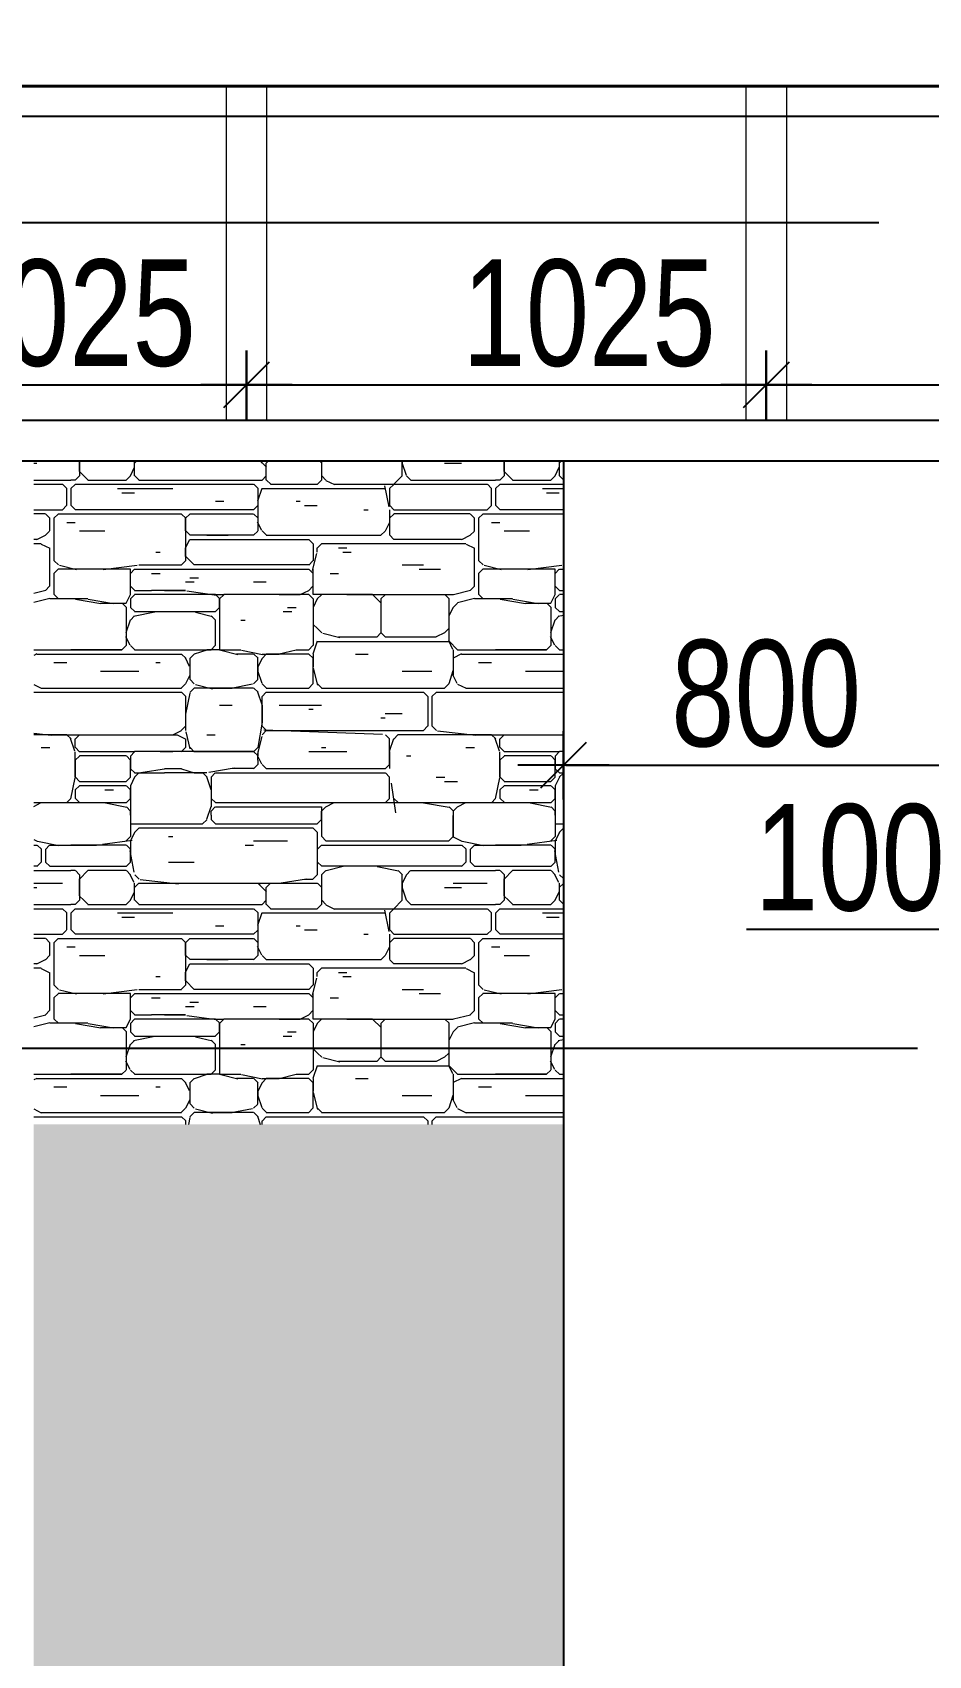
# Model space of a CAD drawing. Extents: x -12289450 to -10763036, y -7834513 to -6150123.
# Drawn here: x -11163120 to -11161352, y -7704819 to -7701615 of the extents above; entities that cross this region are included whole.
import ezdxf

# ---------------------------------------------------------------- set-up
doc = ezdxf.new("R2010")
doc.units = 0
doc.header["$LTSCALE"] = 25
doc.header["$PDMODE"] = 35
doc.layers.get('DefPoints').update_dxf_attribs({"color": 10, "lineweight": 30})
for name, color, linetype in [('005-РАЗМЕРЫ', 252, 'Continuous'), ('Крыши', 7, 'Continuous'), ('Примечания', 7, 'Continuous')]:
    doc.layers.add(name, color=color, linetype=linetype)
doc.layers.add('RAZMER', color=7, linetype='Continuous', lineweight=9)
doc.styles.add('TXT0', font='txt', dxfattribs={"width": 0.8})
doc.dimstyles.new('Копия(5) РАЗМЕРЫ', dxfattribs={"dimscale": 30, "dimtxt": 7, "dimasz": 0.15, "dimexe": 0, "dimexo": 0, "dimgap": 1.2, "dimtad": 1, "dimdec": 0, "dimzin": 0, "dimdsep": 46, "dimtxsty": 'TXT0', "dimblk1": 'A8MITTA', "dimblk2": 'A8MITTA', "dimsah": 1, "dimcen": 2, "dimse1": 1, "dimse2": 1, "dimadec": 0, "dimazin": 0, "dimtp": 6, "dimtm": 6, "dimtfac": 1, "dimtdec": 0, "dimtofl": 0, "dimtmove": 0, "dimatfit": 3, "dimldrblk": 'A8MITTA', "dimfxl": 0, "dimtolj": 1, "dimtzin": 0, "dimarcsym": 0})
pattern_1 = [(180, (457782.4, -638667), (-1e-13, -837.9), [184.338, -653.562]), (0, (456969.6, -638700.5), (0, 837.9), [108.927, -728.973]), (0, (457078.6, -638742.4), (0, 837.9), [58.653, -779.247]), (315, (457070.2, -638734.06), (837.899983, -2e-13), [11.8497, -1173.11985]), (270, (457070.2, -638725.7), (837.9, -2e-13), [8.379, -829.521]), (270, (457070.2, -638708.9), (837.9, -2e-13), [16.758, -821.142]), (225, (457078.56, -638700.54), (-1e-13, -837.899983), [11.8497, -1173.11985]), (180, (457313.2, -638700.5), (-1e-13, -837.9), [234.612, -603.288]), (135, (457321.56, -638708.9), (-837.899983, 7e-14), [11.8497, -1173.11985]), (90, (457321.56, -638717.3), (-837.9, 5e-14), [8.379, -829.521]), (180, (457313.2, -638222.9), (-1e-13, -837.9), [351.918, -485.982]), (180, (457237.8, -638390.5), (-1e-13, -837.9), [159.201, -678.699]), (180, (457430.5, -638013.5), (-1e-13, -837.9), [343.539, -494.361]), (225, (457564.55, -638465.9), (-1e-13, -837.899983), [11.8497, -1173.11985]), (315, (457564.55, -638465.9), (837.899983, -2e-13), [11.8497, -1173.11985]), (45, (457329.93, -638164.3), (7e-14, 837.899983), [11.8497, -1173.11985]), (0, (457086.94, -638164.3), (0, 837.9), [242.991, -594.909]), (135, (457589.7, -638281.6), (-837.899983, 7e-14), [11.8497, -1173.11985]), (180, (457723.75, -638281.6), (-1e-13, -837.9), [134.064, -703.836]), (225, (457447.24, -638289.97), (-1e-13, -837.899983), [11.8497, -1173.11985]), (180, (457732.1, -638290), (-1e-13, -837.9), [284.886, -553.014]), (0, (457019.9, -638775.95), (0, 837.9), [16.758, -821.142]), (0, (457120.5, -638306.7), (0, 837.9), [8.379, -829.521]), (0, (456969.6, -638264.8), (0, 837.9), [50.274, -787.626]), (0, (456944.5, -638248.1), (0, 837.9), [16.758, -821.142]), (0, (457690.2, -638130.8), (0, 837.9), [33.516, -804.384]), (0, (457707, -638122.4), (0, 837.9), [67.032, -770.868]), (0, (457120.5, -638524.6), (0, 837.9), [8.379, -829.521]), (0, (457011.5, -638541.3), (0, 837.9), [75.411, -762.489]), (0, (456919.4, -638524.6), (0, 837.9), [25.137, -812.763]), (0, (457673.5, -638750.8), (0, 837.9), [16.758, -821.142]), (0, (457690.2, -638759.2), (0, 837.9), [25.137, -812.763]), (0, (457614.8, -638708.9), (0, 837.9), [8.379, -829.521]), (0, (457732.1, -638692.2), (0, 837.9), [16.758, -821.142]), (0, (457221, -638667), (0, 837.9), [16.758, -821.142]), (0, (457246.14, -638608.4), (0, 837.9), [25.137, -812.763]), (0, (457447.2, -638692.2), (0, 837.9), [8.379, -829.521]), (0, (457422.1, -638700.5), (0, 837.9), [75.411, -762.489]), (0, (457564.55, -638633.5), (0, 837.9), [8.379, -829.521]), (0, (457572.9, -638625.1), (0, 837.9), [33.516, -804.384]), (0, (457422.1, -638616.75), (0, 837.9), [8.379, -829.521]), (0, (457363.45, -638608.4), (0, 837.9), [83.79, -754.11]), (0, (457606.4, -638541.3), (0, 837.9), [58.653, -779.247]), (0, (457514.3, -638507.8), (0, 837.9), [25.137, -812.763]), (0, (457288, -638440.8), (0, 837.9), [8.379, -829.521]), (0, (457371.8, -638424), (0, 837.9), [16.758, -821.142]), (0, (457380.2, -638415.65), (0, 837.9), [16.758, -821.142]), (0, (457145.6, -638030.2), (0, 837.9), [8.379, -829.521]), (0, (457145.6, -638080.5), (0, 837.9), [50.274, -787.626]), (0, (457296.4, -638047), (0, 837.9), [16.758, -821.142]), (0, (457313.2, -638038.6), (0, 837.9), [67.032, -770.868]), (0, (457237.8, -638206.2), (0, 837.9), [16.758, -821.142]), (0, (457053.4, -638189.4), (0, 837.9), [25.137, -812.763]), (0, (457045.05, -638181), (0, 837.9), [108.927, -728.973]), (0, (457531, -638222.9), (0, 837.9), [8.379, -829.521]), (0, (457397, -638206.2), (0, 837.9), [8.379, -829.521]), (0, (457413.7, -638214.56), (0, 837.9), [25.137, -812.763]), (0, (457639.96, -638340.24), (0, 837.9), [41.895, -796.005]), (0, (457606.4, -638331.9), (0, 837.9), [41.895, -796.005]), (0, (457464, -638348.6), (0, 837.9), [16.758, -821.142]), (0, (457489.1, -638306.7), (0, 837.9), [16.758, -821.142]), (0, (457480.76, -638298.35), (0, 837.9), [16.758, -821.142]), (0, (457313.2, -638365.4), (0, 837.9), [25.137, -812.763]), (0, (457187.5, -638357), (0, 837.9), [16.758, -821.142]), (0, (457179.1, -638365.4), (0, 837.9), [16.758, -821.142]), (0, (457112.1, -638348.6), (0, 837.9), [16.758, -821.142]), (270, (457070.2, -637929.7), (837.9, -2e-13), [75.411, -762.489]), (243.43495, (457078.56, -637912.9), (3.1e-05, -837.899992), [18.736014, -1854.86532]), (251.56505, (457229.39, -637971.57), (-7e-06, -837.899987), [26.49673, -2623.1757]), (270, (457229.4, -637938.05), (837.9, -2e-13), [33.516, -804.384]), (288.43495, (457221, -637912.91), (837.9000444, -1675.799994), [26.49673, -2623.1757]), (333.43495, (456877.47, -638566.48), (837.899992, 3.1e-05), [18.736014, -1854.86532]), (296.56505, (456869.1, -638549.7), (837.900001, -837.900036), [18.736014, -1854.86532]), (270, (456869.1, -638516.2), (837.9, -2e-13), [33.516, -804.384]), (206.56505, (456885.85, -638507.82), (-837.900036, -837.900001), [18.736014, -1854.86532]), (26.565051, (456877.47, -637971.57), (837.900021, 837.900016), [18.736014, -1854.86532]), (348.69007, (456885.85, -638038.6), (837.8999923, 3.91e-05), [42.72469, -4229.7438]), (333.43495, (456869.1, -638030.22), (837.899992, 3.1e-05), [18.736014, -1854.86532]), (270, (456869.1, -637979.95), (837.9, -2e-13), [50.274, -787.626]), (225, (456877.47, -637971.57), (-1e-13, -837.899983), [11.8497, -1173.11985]), (0, (456877.5, -638499.44), (0, 837.9), [175.959, -661.941]), (315, (456860.7, -638482.7), (837.899983, -2e-13), [23.69939, -1161.27015]), (270, (456860.7, -638432.4), (837.9, -2e-13), [50.274, -787.626]), (243.43495, (456869.1, -638415.65), (3.1e-05, -837.899992), [18.736014, -1854.86532]), (225, (456877.47, -638407.3), (-1e-13, -837.899983), [11.8497, -1173.11985]), (194.03624, (456910.98, -638398.9), (-2513.7000764, -837.899857), [34.547505, -3420.2028]), (0, (457237.8, -638390.5), (0, 837.9), [16.758, -821.142]), (0, (457011.5, -638759.2), (0, 837.9), [41.895, -796.005]), (0, (456969.6, -638767.6), (0, 837.9), [92.169, -745.731]), (45, (456969.64, -638114), (7e-14, 837.899983), [23.69939, -1161.27015]), (90, (456969.6, -638147.5), (-837.9, 5e-14), [33.516, -804.384]), (135, (456978, -638155.9), (-837.899983, 7e-14), [11.8497, -1173.11985]), (116.56505, (457078.56, -638122.4), (-837.900001, 837.900036), [18.736014, -1854.86532]), (90, (457078.6, -638139.15), (-837.9, 5e-14), [16.758, -821.142]), (63.434949, (457070.2, -638155.9), (-1.6e-05, 837.899992), [18.736014, -1854.86532]), (288.43495, (457606.44, -638130.77), (837.9000444, -1675.799994), [26.49673, -2623.1757]), (270, (457606.4, -638122.4), (837.9, -2e-13), [8.379, -829.521]), (243.43495, (457614.82, -638105.63), (3.1e-05, -837.899992), [18.736014, -1854.86532]), (251.56505, (457707, -638541.34), (-7e-06, -837.899987), [26.49673, -2623.1757]), (270, (457707, -638499.44), (837.9, -2e-13), [41.895, -796.005]), (296.56505, (457698.6, -638482.7), (837.900001, -837.900036), [18.736014, -1854.86532]), (288.43495, (457321.56, -638541.34), (837.9000444, -1675.799994), [26.49673, -2623.1757]), (270, (457321.56, -638533), (837.9, -2e-13), [8.379, -829.521]), (243.43495, (457329.93, -638516.2), (3.1e-05, -837.899992), [18.736014, -1854.86532]), (243.43495, (457187.5, -638549.7), (3.1e-05, -837.899992), [18.736014, -1854.86532]), (270, (457187.5, -638533), (837.9, -2e-13), [16.758, -821.142]), (296.56505, (457179.1, -638516.2), (837.900001, -837.900036), [18.736014, -1854.86532]), (315, (457321.56, -638122.4), (837.899983, -2e-13), [23.69939, -1161.27015]), (63.434949, (457179.1, -638298.35), (-1.6e-05, 837.899992), [18.736014, -1854.86532]), (90, (457179.1, -638315.1), (-837.9, 5e-14), [16.758, -821.142]), (135, (457195.9, -638331.86), (-837.899983, 7e-14), [23.69939, -1161.27015]), (90, (457748.9, -638373.8), (-837.9, 5e-14), [75.411, -762.489]), (45, (457740.5, -638382.14), (7e-14, 837.899983), [11.8497, -1173.11985]), (270, (457698.6, -638398.9), (837.9, -2e-13), [58.653, -779.247]), (270, (457564.55, -638398.9), (837.9, -2e-13), [67.032, -770.868]), (108.43495, (457799.16, -638700.54), (-837.9000444, 1675.799994), [26.49673, -2623.1757]), (90, (457799.2, -638750.8), (-837.9, 5e-14), [50.274, -787.626]), (78.690068, (457790.78, -638792.71), (-9.9e-06, 837.8999923), [42.72469, -4229.7438]), (278.1301, (457581.3, -638734.06), (837.8997774, -5027.3998965), [59.24848, -5865.5994]), (270, (457581.3, -638700.5), (837.9, -2e-13), [33.516, -804.384]), (251.56505, (457589.68, -638675.4), (-7e-06, -837.899987), [26.49673, -2623.1757]), (333.43495, (457162.35, -638667.02), (837.899992, 3.1e-05), [18.736014, -1854.86532]), (180, (457170.7, -638700.5), (-1e-13, -837.9), [58.653, -779.247]), (0, (457078.6, -638340.24), (0, 837.9), [343.539, -494.361]), (180, (457221, -638742.4), (-1e-13, -837.9), [83.79, -754.11]), (189.46232, (457271.28, -638734.06), (-4189.4998786, -837.8998155), [50.96747, -5045.7792]), (180, (457313.2, -638734.06), (-1e-13, -837.9), [41.895, -796.005]), (0, (457246.14, -638700.5), (0, 837.9), [25.137, -812.763]), (0, (457128.8, -638700.5), (0, 837.9), [25.137, -812.763]), (180, (456986.4, -638398.9), (-1e-13, -837.9), [75.411, -762.489]), (90, (457070.2, -638390.5), (-837.9, 5e-14), [50.274, -787.626]), (63.434949, (457061.8, -638407.27), (-1.6e-05, 837.899992), [18.736014, -1854.86532]), (0, (457036.7, -638407.3), (0, 837.9), [25.137, -812.763]), (350.53768, (456986.4, -638398.9), (837.8999918, 3.62e-05), [50.96747, -5045.7792]), (0, (457011.5, -638407.3), (0, 837.9), [41.895, -796.005]), (350.53768, (456961.26, -638398.9), (837.8999918, 3.62e-05), [50.96747, -5045.7792]), (350.53768, (457648.34, -637963.19), (837.8999918, 3.62e-05), [50.96747, -5045.7792]), (0, (457472.4, -637963.2), (0, 837.9), [175.959, -661.941]), (26.565051, (457455.62, -637971.57), (837.900021, 837.900016), [18.736014, -1854.86532]), (0, (457237.8, -637971.6), (0, 837.9), [209.475, -628.425]), (0, (457195.9, -637904.5), (0, 837.9), [16.758, -821.142]), (341.56505, (457170.73, -637896.16), (837.899987, -7e-06), [26.49673, -2623.1757]), (0, (457137.2, -637896.16), (0, 837.9), [33.516, -804.384]), (9.4623222, (457086.94, -637904.53), (4189.4998465, 837.8999764), [50.96747, -5045.7792]), (348.69007, (457019.91, -637963.19), (837.8999923, 3.91e-05), [42.72469, -4229.7438]), (0, (456894.2, -637963.2), (0, 837.9), [125.685, -712.215]), (8.1301023, (457003.15, -638046.98), (5027.3998629, 837.8999792), [59.24848, -5865.5994]), (0, (456927.74, -638047), (0, 837.9), [75.411, -762.489]), (281.30993, (457070.19, -638063.74), (837.8998758, -3351.6001317), [42.72469, -4229.7438]), (270, (457070.2, -638038.6), (837.9, -2e-13), [25.137, -812.763]), (243.43495, (457078.56, -638021.84), (3.1e-05, -837.899992), [18.736014, -1854.86532]), (0, (457346.7, -638005.1), (0, 837.9), [50.274, -787.626]), (0, (457137.2, -638005.1), (0, 837.9), [41.895, -796.005]), (0, (457413.7, -638114), (0, 837.9), [16.758, -821.142]), (9.4623222, (457363.45, -638122.39), (4189.4998465, 837.8999764), [50.96747, -5045.7792]), (0, (457162.35, -638122.4), (0, 837.9), [201.096, -636.804]), (0, (457162.35, -638122.4), (0, 837.9), [58.653, -779.247]), (353.65981, (457086.94, -638114.01), (837.8999791, 3.02e-05), [75.87507, -7511.6322]), (180, (457723.75, -638088.9), (-1e-13, -837.9), [276.507, -561.393]), (0, (457447.2, -638047), (0, 837.9), [276.507, -561.393]), (0, (457589.7, -638222.9), (0, 837.9), [184.338, -653.562]), (0, (457589.7, -638172.7), (0, 837.9), [184.338, -653.562]), (0, (457472.4, -638172.7), (0, 837.9), [117.306, -720.594]), (333.43495, (457455.62, -638164.3), (837.899992, 3.1e-05), [18.736014, -1854.86532]), (348.69007, (457556.17, -638088.87), (837.8999923, 3.91e-05), [42.72469, -4229.7438]), (14.036243, (457455.62, -638097.25), (2513.7000325, 837.8999888), [34.547505, -3420.2028]), (180, (457179.1, -638382.1), (-1e-13, -837.9), [67.032, -770.868]), (0, (456961.3, -638172.7), (0, 837.9), [351.918, -485.982]), (0, (457221, -638231.3), (0, 837.9), [50.274, -787.626]), (0, (457086.94, -638331.9), (0, 837.9), [83.79, -754.11]), (165.96376, (456961.26, -638340.24), (-837.8999707, -6.1e-05), [34.547505, -3420.2028]), (180, (457019.9, -638340.24), (-1e-13, -837.9), [58.653, -779.247]), (187.12502, (457086.94, -638331.86), (-5865.3000122, -837.9003778), [67.55366, -6687.8121]), (0, (456927.74, -638231.3), (0, 837.9), [242.991, -594.909]), (0, (457237.8, -638801.1), (0, 837.9), [335.16, -502.74]), (0, (457497.5, -638734.06), (0, 837.9), [41.895, -796.005]), (0, (457237.8, -638742.4), (0, 837.9), [335.16, -502.74]), (296.56505, (457321.56, -638708.92), (837.900001, -837.900036), [18.736014, -1854.86532]), (270, (457321.56, -638700.5), (837.9, -2e-13), [8.379, -829.521]), (255.96376, (457329.93, -638667.02), (6.1e-05, -837.8999707), [34.547505, -3420.2028]), (0, (457338.3, -638658.64), (0, 837.9), [310.023, -527.877]), (284.03624, (457430.48, -638532.96), (837.899857, -2513.7000764), [34.547505, -3420.2028]), (270, (457430.5, -638507.8), (837.9, -2e-13), [25.137, -812.763]), (251.56505, (457438.86, -638482.69), (-7e-06, -837.899987), [26.49673, -2623.1757]), (0, (457338.3, -638583.2), (0, 837.9), [310.023, -527.877]), (180, (457673.5, -638474.3), (-1e-13, -837.9), [100.548, -737.352]), (206.56505, (457690.23, -638465.93), (-837.900036, -837.900001), [18.736014, -1854.86532]), (315, (457430.5, -638449.17), (837.899983, -2e-13), [11.8497, -1173.11985]), (270, (457430.5, -638432.4), (837.9, -2e-13), [16.758, -821.142]), (243.43495, (457438.86, -638398.9), (3.1e-05, -837.899992), [18.736014, -1854.86532]), (135, (457564.55, -638407.3), (-837.899983, 7e-14), [23.69939, -1161.27015]), (165.96376, (457480.76, -638474.3), (-837.8999707, -6.1e-05), [34.547505, -3420.2028]), (180, (457556.2, -638474.3), (-1e-13, -837.9), [75.411, -762.489]), (0, (457438.9, -638482.7), (0, 837.9), [259.749, -578.151]), (26.565051, (457153.98, -638667.02), (837.900021, 837.900016), [18.736014, -1854.86532]), (0, (457120.5, -638667), (0, 837.9), [33.516, -804.384]), (0, (456911, -638667), (0, 837.9), [83.79, -754.11]), (353.65981, (456835.57, -638658.645), (837.8999791, 3.02e-05), [75.87507, -7511.6322]), (0, (456835.6, -638583.2), (0, 837.9), [335.16, -502.74]), (0, (456894.2, -638574.85), (0, 837.9), [276.507, -561.393]), (0, (456885.85, -638507.8), (0, 837.9), [284.886, -553.014]), (260.53768, (457329.93, -638641.89), (3.62e-05, -837.8999918), [50.96747, -5045.7792]), (270, (457329.9, -638608.4), (837.9, -2e-13), [33.516, -804.384]), (288.43495, (457321.56, -638583.23), (837.9000444, -1675.799994), [26.49673, -2623.1757]), (284.03624, (457179.11, -638658.64), (837.899857, -2513.7000764), [34.547505, -3420.2028]), (270, (457179.1, -638625.1), (837.9, -2e-13), [33.516, -804.384]), (258.69007, (457187.49, -638583.23), (3.91e-05, -837.8999923), [42.72469, -4229.7438]), (45, (457313.2, -638566.5), (7e-14, 837.899983), [11.8497, -1173.11985]), (11.309932, (457271.28, -638574.85), (3351.6001025, 837.8999928), [42.72469, -4229.7438]), (0, (457229.4, -638574.85), (0, 837.9), [41.895, -796.005]), (345.96376, (457195.87, -638566.48), (837.8999707, 6.1e-05), [34.547505, -3420.2028]), (198.43495, (457221, -638499.44), (-1675.799994, -837.9000444), [26.49673, -2623.1757]), (180, (457246.14, -638499.44), (-1e-13, -837.9), [25.137, -812.763]), (165.96376, (457279.66, -638507.82), (-837.8999707, -6.1e-05), [34.547505, -3420.2028]), (180, (457313.2, -638507.8), (-1e-13, -837.9), [33.516, -804.384]), (0, (457221, -638499.44), (0, 837.9), [8.379, -829.521]), (0, (457078.6, -638499.44), (0, 837.9), [150.822, -687.078]), (345.96376, (457195.87, -638424.03), (837.8999707, 6.1e-05), [34.547505, -3420.2028]), (0, (457120.5, -638424), (0, 837.9), [75.411, -762.489]), (11.309932, (457078.56, -638432.41), (3351.6001025, 837.8999928), [42.72469, -4229.7438]), (296.56505, (457061.8, -638474.3), (837.900001, -837.900036), [18.736014, -1854.86532]), (270, (457061.8, -638465.9), (837.9, -2e-13), [8.379, -829.521]), (251.56505, (457070.19, -638440.8), (-7e-06, -837.899987), [26.49673, -2623.1757]), (270, (457246.14, -638398.9), (837.9, -2e-13), [100.548, -737.352]), (351.8699, (457179.11, -638382.14), (837.8999899, 3.95e-05), [59.24848, -5865.5994]), (0, (457137.2, -638382.1), (0, 837.9), [41.895, -796.005]), (0, (457397, -638499.44), (0, 837.9), [25.137, -812.763]), (14.036243, (457363.45, -638507.82), (2513.7000325, 837.8999888), [34.547505, -3420.2028]), (0, (457329.9, -638507.8), (0, 837.9), [33.516, -804.384]), (348.69007, (457288.04, -638499.44), (837.8999923, 3.91e-05), [42.72469, -4229.7438]), (0, (457246.14, -638499.44), (0, 837.9), [41.895, -796.005]), (180, (457422.1, -638390.5), (-1e-13, -837.9), [167.58, -670.32]), (14.036243, (457706.99, -638390.52), (2513.7000325, 837.8999888), [34.547505, -3420.2028]), (0, (457497.5, -638390.5), (0, 837.9), [209.475, -628.425]), (243.43495, (457581.3, -638248.07), (3.1e-05, -837.899992), [18.736014, -1854.86532]), (270, (457581.3, -638222.9), (837.9, -2e-13), [25.137, -812.763]), (281.30993, (457572.93, -638181.04), (837.8998758, -3351.6001317), [42.72469, -4229.7438]), (296.56505, (457321.56, -638248.07), (837.900001, -837.900036), [18.736014, -1854.86532]), (270, (457321.56, -638206.2), (837.9, -2e-13), [41.895, -796.005]), (251.56505, (457329.93, -638181.04), (-7e-06, -837.899987), [26.49673, -2623.1757]), (0, (457329.9, -638181), (0, 837.9), [242.991, -594.909]), (0, (457338.3, -638273.2), (0, 837.9), [226.233, -611.667]), (26.565051, (457723.75, -638281.6), (837.900021, 837.900016), [18.736014, -1854.86532]), (333.43495, (457732.13, -638289.97), (837.899992, 3.1e-05), [18.736014, -1854.86532]), (90, (457438.9, -638306.7), (-837.9, 5e-14), [8.379, -829.521]), (75.963757, (457430.48, -638340.24), (-1.7e-05, 837.8999707), [34.547505, -3420.2028]), (90, (457430.5, -638390.5), (-837.9, 5e-14), [50.274, -787.626]), (0, (457187.5, -638281.6), (0, 837.9), [234.612, -603.288]), (0, (457221, -638273.2), (0, 837.9), [41.895, -796.005]), (180, (457313.2, -638273.2), (-1e-13, -837.9), [125.685, -712.215]), (225, (457321.56, -638264.83), (-1e-13, -837.899983), [11.8497, -1173.11985]), (270, (457321.56, -638239.7), (837.9, -2e-13), [25.137, -812.763]), (315, (457313.2, -638231.3), (837.899983, -2e-13), [11.8497, -1173.11985]), (0, (457187.5, -638231.3), (0, 837.9), [125.685, -712.215]), (45, (457179.1, -638239.7), (7e-14, 837.899983), [11.8497, -1173.11985]), (90, (457179.1, -638264.8), (-837.9, 5e-14), [25.137, -812.763]), (135, (457187.5, -638273.2), (-837.899983, 7e-14), [11.8497, -1173.11985]), (26.565051, (457405.35, -638390.5), (837.900021, 837.900016), [18.736014, -1854.86532]), (0, (457363.45, -638390.5), (0, 837.9), [41.895, -796.005]), (0, (457078.6, -638382.1), (0, 837.9), [33.516, -804.384]), (180, (457422.1, -638331.9), (-1e-13, -837.9), [226.233, -611.667]), (180, (457740.5, -638231.3), (-1e-13, -837.9), [150.822, -687.078]), (225, (457321.56, -638725.7), (-1e-13, -837.899983), [11.8497, -1173.11985]), (45, (457061.8, -638759.2), (7e-14, 837.899983), [11.8497, -1173.11985]), (315, (457061.8, -638708.9), (837.899983, -2e-13), [11.8497, -1173.11985]), (45, (456961.26, -638717.3), (7e-14, 837.899983), [11.8497, -1173.11985]), (315, (456961.26, -638750.8), (837.899983, -2e-13), [11.8497, -1173.11985]), (45, (456961.26, -638775.95), (7e-14, 837.899983), [11.8497, -1173.11985]), (315, (456961.26, -638792.7), (837.899983, -2e-13), [11.8497, -1173.11985]), (225, (457070.2, -638792.7), (-1e-13, -837.899983), [11.8497, -1173.11985]), (315, (457061.8, -638767.6), (837.899983, -2e-13), [11.8497, -1173.11985]), (315, (457229.4, -638792.7), (837.899983, -2e-13), [11.8497, -1173.11985]), (45, (457229.4, -638750.8), (7e-14, 837.899983), [11.8497, -1173.11985]), (225, (457790.8, -638792.7), (-1e-13, -837.899983), [11.8497, -1173.11985]), (315, (457782.4, -638667), (837.899983, -2e-13), [11.8497, -1173.11985]), (45, (457589.7, -638675.4), (7e-14, 837.899983), [11.8497, -1173.11985]), (315, (457589.7, -638792.7), (837.899983, -2e-13), [11.8497, -1173.11985]), (225, (457581.3, -638792.7), (-1e-13, -837.899983), [11.8497, -1173.11985]), (315, (457572.9, -638742.43), (837.899983, -2e-13), [11.8497, -1173.11985]), (225, (457581.3, -638725.7), (-1e-13, -837.899983), [11.8497, -1173.11985]), (315, (457572.9, -638667), (837.899983, -2e-13), [11.8497, -1173.11985]), (315, (457329.93, -638725.7), (837.899983, -2e-13), [11.8497, -1173.11985]), (45, (457329.93, -638667), (7e-14, 837.899983), [11.8497, -1173.11985]), (45, (457313.2, -638700.54), (7e-14, 837.899983), [11.8497, -1173.11985]), (315, (457187.5, -638692.16), (837.899983, -2e-13), [11.8497, -1173.11985]), (225, (457179.1, -638692.16), (-1e-13, -837.899983), [11.8497, -1173.11985]), (315, (456961.26, -638692.16), (837.899983, -2e-13), [11.8497, -1173.11985]), (45, (456961.26, -638675.4), (7e-14, 837.899983), [11.8497, -1173.11985]), (135, (457338.3, -638658.64), (-837.899983, 7e-14), [11.8497, -1173.11985]), (225, (457656.7, -638650.27), (-1e-13, -837.899983), [11.8497, -1173.11985]), (315, (457648.34, -638583.23), (837.899983, -2e-13), [11.8497, -1173.11985]), (45, (457329.93, -638591.6), (7e-14, 837.899983), [11.8497, -1173.11985]), (315, (457313.2, -638574.85), (837.899983, -2e-13), [11.8497, -1173.11985]), (315, (457313.2, -638507.8), (837.899983, -2e-13), [11.8497, -1173.11985]), (45, (457187.5, -638516.2), (7e-14, 837.899983), [11.8497, -1173.11985]), (315, (457187.5, -638558.1), (837.899983, -2e-13), [11.8497, -1173.11985]), (45, (457187.5, -638583.23), (7e-14, 837.899983), [11.8497, -1173.11985]), (225, (457179.1, -638650.27), (-1e-13, -837.899983), [11.8497, -1173.11985]), (315, (456827.2, -638650.27), (837.899983, -2e-13), [11.8497, -1173.11985]), (225, (456835.6, -638583.23), (-1e-13, -837.899983), [11.8497, -1173.11985]), (315, (457170.73, -638583.23), (837.899983, -2e-13), [11.8497, -1173.11985]), (225, (457179.1, -638566.5), (-1e-13, -837.899983), [11.8497, -1173.11985]), (315, (457170.73, -638507.8), (837.899983, -2e-13), [11.8497, -1173.11985]), (225, (457061.8, -638491.06), (-1e-13, -837.899983), [11.8497, -1173.11985]), (315, (457053.4, -638407.3), (837.899983, -2e-13), [11.8497, -1173.11985]), (45, (456919.36, -638348.6), (7e-14, 837.899983), [11.8497, -1173.11985]), (315, (456919.36, -638390.5), (837.899983, -2e-13), [11.8497, -1173.11985]), (45, (457246.14, -638398.9), (7e-14, 837.899983), [11.8497, -1173.11985]), (45, (457229.4, -638499.44), (7e-14, 837.899983), [11.8497, -1173.11985]), (315, (457070.2, -638491.06), (837.899983, -2e-13), [11.8497, -1173.11985]), (45, (457070.2, -638440.8), (7e-14, 837.899983), [11.8497, -1173.11985]), (315, (457229.4, -638432.4), (837.899983, -2e-13), [11.8497, -1173.11985]), (225, (457246.14, -638415.65), (-1e-13, -837.899983), [11.8497, -1173.11985]), (315, (457237.77, -638390.5), (837.899983, -2e-13), [11.8497, -1173.11985]), (315, (457070.2, -638415.65), (837.899983, -2e-13), [11.8497, -1173.11985]), (45, (457070.2, -638398.9), (7e-14, 837.899983), [11.8497, -1173.11985]), (315, (457070.2, -638373.76), (837.899983, -2e-13), [11.8497, -1173.11985]), (45, (457070.2, -638348.6), (7e-14, 837.899983), [11.8497, -1173.11985]), (315, (457422.1, -638340.24), (837.899983, -2e-13), [11.8497, -1173.11985]), (225, (457430.5, -638373.76), (-1e-13, -837.899983), [11.8497, -1173.11985]), (315, (457422.1, -638390.5), (837.899983, -2e-13), [11.8497, -1173.11985]), (45, (457422.1, -638499.44), (7e-14, 837.899983), [11.8497, -1173.11985]), (45, (457422.1, -638574.85), (7e-14, 837.899983), [11.8497, -1173.11985]), (315, (457329.93, -638566.5), (837.899983, -2e-13), [11.8497, -1173.11985]), (45, (457329.93, -638516.2), (7e-14, 837.899983), [11.8497, -1173.11985]), (315, (457422.1, -638507.8), (837.899983, -2e-13), [11.8497, -1173.11985]), (135, (457447.24, -638574.85), (-837.899983, 7e-14), [11.8497, -1173.11985]), (225, (457698.6, -638566.5), (-1e-13, -837.899983), [11.8497, -1173.11985]), (315, (457438.86, -638457.55), (837.899983, -2e-13), [11.8497, -1173.11985]), (45, (457438.86, -638398.9), (7e-14, 837.899983), [11.8497, -1173.11985]), (45, (457690.23, -638465.9), (7e-14, 837.899983), [11.8497, -1173.11985]), (45, (457564.55, -638398.9), (7e-14, 837.899983), [11.8497, -1173.11985]), (315, (457690.23, -638390.5), (837.899983, -2e-13), [11.8497, -1173.11985]), (135, (457748.9, -638239.7), (-837.899983, 7e-14), [11.8497, -1173.11985]), (45, (457740.5, -638273.2), (7e-14, 837.899983), [11.8497, -1173.11985]), (225, (457430.5, -638323.5), (-1e-13, -837.899983), [11.8497, -1173.11985]), (315, (457422.1, -638281.6), (837.899983, -2e-13), [11.8497, -1173.11985]), (135, (457782.4, -638181.04), (-837.899983, 7e-14), [11.8497, -1173.11985]), (45, (457774, -638222.94), (7e-14, 837.899983), [11.8497, -1173.11985]), (315, (457581.3, -638214.56), (837.899983, -2e-13), [11.8497, -1173.11985]), (45, (457581.3, -638181.04), (7e-14, 837.899983), [11.8497, -1173.11985]), (45, (457581.3, -638239.7), (7e-14, 837.899983), [11.8497, -1173.11985]), (225, (457572.9, -638264.83), (-1e-13, -837.899983), [11.8497, -1173.11985]), (315, (457329.93, -638264.83), (837.899983, -2e-13), [11.8497, -1173.11985]), (225, (457179.1, -638323.5), (-1e-13, -837.899983), [11.8497, -1173.11985]), (315, (456919.36, -638323.5), (837.899983, -2e-13), [11.8497, -1173.11985]), (45, (456919.36, -638239.7), (7e-14, 837.899983), [11.8497, -1173.11985]), (315, (457170.73, -638231.3), (837.899983, -2e-13), [11.8497, -1173.11985]), (225, (457321.56, -638214.56), (-1e-13, -837.899983), [11.8497, -1173.11985]), (315, (457313.2, -638172.66), (837.899983, -2e-13), [11.8497, -1173.11985]), (315, (456952.9, -638214.56), (837.899983, -2e-13), [11.8497, -1173.11985]), (225, (456961.26, -638172.66), (-1e-13, -837.899983), [11.8497, -1173.11985]), (315, (456902.6, -638080.5), (837.899983, -2e-13), [11.8497, -1173.11985]), (45, (456902.6, -638055.36), (7e-14, 837.899983), [11.8497, -1173.11985]), (315, (457061.8, -637971.57), (837.899983, -2e-13), [11.8497, -1173.11985]), (225, (457070.2, -638030.2), (-1e-13, -837.899983), [11.8497, -1173.11985]), (315, (457061.8, -638047), (837.899983, -2e-13), [11.8497, -1173.11985]), (225, (457070.2, -638080.5), (-1e-13, -837.899983), [11.8497, -1173.11985]), (315, (456978, -638155.9), (837.899983, -2e-13), [11.8497, -1173.11985]), (225, (457070.2, -638155.9), (-1e-13, -837.899983), [11.8497, -1173.11985]), (315, (457061.8, -638097.25), (837.899983, -2e-13), [11.8497, -1173.11985]), (315, (457078.56, -638155.9), (837.899983, -2e-13), [11.8497, -1173.11985]), (45, (457078.56, -638130.77), (7e-14, 837.899983), [11.8497, -1173.11985]), (315, (457321.56, -638122.4), (837.899983, -2e-13), [11.8497, -1173.11985]), (315, (457338.3, -638164.3), (837.899983, -2e-13), [11.8497, -1173.11985]), (45, (457338.3, -638130.77), (7e-14, 837.899983), [11.8497, -1173.11985]), (225, (457447.24, -638164.3), (-1e-13, -837.899983), [11.8497, -1173.11985]), (315, (457438.86, -638122.4), (837.899983, -2e-13), [11.8497, -1173.11985]), (315, (457447.24, -638155.9), (837.899983, -2e-13), [11.8497, -1173.11985]), (225, (457606.44, -638155.9), (-1e-13, -837.899983), [23.69939, -1161.27015]), (315, (457614.8, -638155.9), (837.899983, -2e-13), [11.8497, -1173.11985]), (225, (457807.54, -638155.9), (-1e-13, -837.899983), [11.8497, -1173.11985]), (315, (457799.16, -638097.25), (837.899983, -2e-13), [11.8497, -1173.11985]), (45, (457614.8, -638105.63), (7e-14, 837.899983), [11.8497, -1173.11985]), (315, (457598.06, -638097.25), (837.899983, -2e-13), [11.8497, -1173.11985]), (45, (457447.24, -638105.63), (7e-14, 837.899983), [11.8497, -1173.11985]), (45, (457430.5, -638114), (7e-14, 837.899983), [11.8497, -1173.11985]), (315, (457078.56, -638105.63), (837.899983, -2e-13), [11.8497, -1173.11985]), (225, (457086.94, -638013.46), (-1e-13, -837.899983), [11.8497, -1173.11985]), (315, (457430.5, -638013.46), (837.899983, -2e-13), [11.8497, -1173.11985]), (225, (457447.24, -637996.7), (-1e-13, -837.899983), [11.8497, -1173.11985]), (315, (457229.4, -637996.7), (837.899983, -2e-13), [11.8497, -1173.11985]), (45, (457229.4, -637979.95), (7e-14, 837.899983), [11.8497, -1173.11985]), (45, (457212.6, -638005.1), (7e-14, 837.899983), [11.8497, -1173.11985]), (45, (457078.56, -637912.9), (7e-14, 837.899983), [11.8497, -1173.11985]), (315, (457212.6, -637904.53), (837.899983, -2e-13), [11.8497, -1173.11985]), (45, (457723.75, -638088.9), (7e-14, 837.899983), [11.8497, -1173.11985]), (315, (457438.86, -638080.5), (837.899983, -2e-13), [11.8497, -1173.11985]), (225, (457447.24, -638047), (-1e-13, -837.899983), [11.8497, -1173.11985]), (315, (457723.75, -638047), (837.899983, -2e-13), [11.8497, -1173.11985]), (45, (457698.6, -638038.6), (7e-14, 837.899983), [11.8497, -1173.11985]), (315, (457447.24, -638030.2), (837.899983, -2e-13), [11.8497, -1173.11985]), (45, (457447.24, -637979.95), (7e-14, 837.899983), [11.8497, -1173.11985]), (315, (457698.6, -637971.57), (837.899983, -2e-13), [11.8497, -1173.11985]), (270, (456827.2, -638591.6), (837.9, -2e-13), [58.653, -779.247]), (270, (457070.2, -637988.3), (837.9, -2e-13), [41.895, -796.005]), (270, (457438.9, -638021.8), (837.9, -2e-13), [83.79, -754.11]), (270, (457447.2, -638105.6), (837.9, -2e-13), [58.653, -779.247]), (90, (457606.4, -638155.9), (-837.9, 5e-14), [50.274, -787.626]), (0, (457086.94, -638122.4), (0, 837.9), [234.612, -603.288]), (90, (457078.6, -638155.9), (-837.9, 5e-14), [25.137, -812.763]), (0, (457346.7, -638122.4), (0, 837.9), [92.169, -745.731]), (270, (457447.2, -638130.8), (837.9, -2e-13), [25.137, -812.763]), (90, (457338.3, -638164.3), (-837.9, 5e-14), [33.516, -804.384]), (270, (457179.1, -638239.7), (837.9, -2e-13), [83.79, -754.11]), (270, (456919.4, -638239.7), (837.9, -2e-13), [83.79, -754.11]), (270, (456952.9, -638181), (837.9, -2e-13), [33.516, -804.384]), (90, (457748.9, -638264.8), (-837.9, 5e-14), [25.137, -812.763]), (270, (457581.3, -638239.7), (837.9, -2e-13), [33.516, -804.384]), (90, (457782.4, -638214.56), (-837.9, 5e-14), [33.516, -804.384]), (0, (457623.2, -638097.25), (0, 837.9), [167.58, -670.32]), (270, (457807.5, -638105.6), (837.9, -2e-13), [50.274, -787.626]), (0, (456986.4, -638164.3), (0, 837.9), [75.411, -762.489]), (270, (456902.6, -638055.36), (837.9, -2e-13), [25.137, -812.763]), (270, (457438.9, -638055.36), (837.9, -2e-13), [25.137, -812.763]), (0, (457346.7, -638172.7), (0, 837.9), [92.169, -745.731]), (180, (457061.8, -638097.25), (-1e-13, -837.9), [75.411, -762.489]), (180, (457799.2, -638097.25), (-1e-13, -837.9), [8.379, -829.521]), (180, (457799.2, -638164.3), (-1e-13, -837.9), [8.379, -829.521]), (0, (456952.9, -638088.9), (0, 837.9), [108.927, -728.973]), (90, (457070.2, -638080.5), (-837.9, 5e-14), [25.137, -812.763]), (180, (457061.8, -638047), (-1e-13, -837.9), [108.927, -728.973]), (270, (457321.56, -638181), (837.9, -2e-13), [33.516, -804.384]), (270, (457732.1, -638055.36), (837.9, -2e-13), [25.137, -812.763]), (0, (456911, -638047), (0, 837.9), [41.895, -796.005]), (0, (456911, -638088.9), (0, 837.9), [41.895, -796.005]), (0, (457623.2, -638164.3), (0, 837.9), [167.58, -670.32]), (270, (457581.3, -638181), (837.9, -2e-13), [33.516, -804.384]), (90, (457430.5, -638373.8), (-837.9, 5e-14), [25.137, -812.763]), (180, (457070.2, -638340.24), (-1e-13, -837.9), [117.306, -720.594]), (270, (457430.5, -638290), (837.9, -2e-13), [33.516, -804.384]), (270, (457061.8, -638415.65), (837.9, -2e-13), [75.411, -762.489]), (180, (457053.4, -638499.44), (-1e-13, -837.9), [100.548, -737.352]), (270, (457179.1, -638591.6), (837.9, -2e-13), [58.653, -779.247]), (0, (457070.2, -638005.1), (0, 837.9), [142.443, -695.457]), (270, (456961.3, -638717.3), (837.9, -2e-13), [33.516, -804.384]), (0, (456969.6, -638801.1), (0, 837.9), [92.169, -745.731]), (90, (457070.2, -638792.7), (-837.9, 5e-14), [16.758, -821.142]), (180, (457061.8, -638708.9), (-1e-13, -837.9), [92.169, -745.731]), (270, (457229.4, -637988.3), (837.9, -2e-13), [8.379, -829.521]), (0, (457237.8, -638005.1), (0, 837.9), [201.096, -636.804]), (90, (457447.2, -637996.7), (-837.9, 5e-14), [8.379, -829.521]), (90, (457229.4, -637988.3), (-837.9, 5e-14), [8.379, -829.521]), (270, (457447.2, -637971.6), (837.9, -2e-13), [16.758, -821.142]), (270, (457447.2, -637988.3), (837.9, -2e-13), [41.895, -796.005]), (0, (457455.6, -638038.6), (0, 837.9), [242.991, -594.909]), (90, (457707, -638030.2), (-837.9, 5e-14), [41.895, -796.005]), (90, (457447.2, -637988.3), (-837.9, 5e-14), [8.379, -829.521]), (270, (457707, -637979.95), (837.9, -2e-13), [8.379, -829.521]), (0, (457598.1, -638801.1), (0, 837.9), [184.338, -653.562]), (90, (457070.2, -637988.3), (-837.9, 5e-14), [8.379, -829.521]), (0, (456969.6, -638759.2), (0, 837.9), [92.169, -745.731]), (270, (456961.3, -638775.95), (837.9, -2e-13), [16.758, -821.142]), (90, (457070.2, -638750.8), (-837.9, 5e-14), [33.516, -804.384]), (270, (457229.4, -638750.8), (837.9, -2e-13), [41.895, -796.005]), (90, (457581.3, -638792.7), (-837.9, 5e-14), [41.895, -796.005]), (270, (457179.1, -638675.4), (837.9, -2e-13), [16.758, -821.142]), (90, (456961.3, -638692.2), (-837.9, 5e-14), [16.758, -821.142]), (0, (456969.6, -638667), (0, 837.9), [192.717, -645.183]), (270, (457321.56, -638717.3), (837.9, -2e-13), [8.379, -829.521]), (90, (457070.2, -638725.7), (-837.9, 5e-14), [8.379, -829.521]), (0, (457338.3, -638734.06), (0, 837.9), [234.612, -603.288]), (90, (457581.3, -638725.7), (-837.9, 5e-14), [50.274, -787.626]), (177.95459, (457572.925, -638667.024), (-837.900014315, 2.3127e-05), [234.761574, -23241.396]), (0, (457338.3, -638574.85), (0, 837.9), [83.79, -754.11]), (90, (457430.5, -638566.5), (-837.9, 5e-14), [50.274, -787.626]), (180, (457422.1, -638507.8), (-1e-13, -837.9), [83.79, -754.11]), (0, (457447.2, -638574.85), (0, 837.9), [242.991, -594.909]), (180, (457547.8, -638390.5), (-1e-13, -837.9), [117.306, -720.594]), (90, (457321.56, -638558.1), (-837.9, 5e-14), [41.895, -796.005]), (270, (457187.5, -638516.2), (837.9, -2e-13), [41.895, -796.005]), (90, (457329.9, -638650.3), (-837.9, 5e-14), [58.653, -779.247]), (270, (457656.7, -638591.6), (837.9, -2e-13), [58.653, -779.247]), (180, (457313.2, -638574.85), (-1e-13, -837.9), [117.306, -720.594]), (0, (457195.9, -638700.5), (0, 837.9), [117.306, -720.594]), (180, (456952.9, -638340.24), (-1e-13, -837.9), [25.137, -812.763]), (270, (456919.4, -638348.6), (837.9, -2e-13), [41.895, -796.005]), (90, (457070.2, -638373.8), (-837.9, 5e-14), [25.137, -812.763]), (90, (457237.8, -638491.1), (-837.9, 5e-14), [50.274, -787.626]), (270, (457070.2, -638398.9), (837.9, -2e-13), [16.758, -821.142]), (0, (457078.6, -638424), (0, 837.9), [159.201, -678.699]), (90, (457246.14, -638415.65), (-837.9, 5e-14), [16.758, -821.142]), (270, (457430.5, -638398.9), (837.9, -2e-13), [92.169, -745.731])]

# ---------------------------------------------------------------- blocks, each defined once
blk = doc.blocks.new('A8MITTA', base_point=(3180, 3140))
for p, q in [((3180, 3155), (3180, 3125)), ((3170, 3130), (3190, 3150)), ((3160, 3140), (3200, 3140))]:
    blk.add_line(p, q)
blk = doc.blocks.new('*D894')
at = {"layer": '005-РАЗМЕРЫ', "color": 0, "lineweight": -2, "ltscale": 4, "transparency": 16777216}
blk.add_line((-11162067.6, -7703061.7), (-11161276.6, -7703061.7), dxfattribs=at)
at = {"layer": 'DefPoints', "color": 0, "ltscale": 4, "transparency": 16777216}
for p in [(-11161272.1, -7703061.7), (-11162072.1, -7703142.3), (-11161272.1, -7703112.8)]:
    blk.add_point(p, dxfattribs=at)
at = {"layer": '005-РАЗМЕРЫ', "color": 0, "lineweight": -2, "ltscale": 4, "transparency": 16777216, "xscale": 4.5, "yscale": 4.5, "zscale": 4.5, "rotation": 180}
blk.add_blockref('A8MITTA', (-11162072.1, -7703061.7), dxfattribs=at)
at = {"layer": '005-РАЗМЕРЫ', "color": 0, "lineweight": -2, "ltscale": 4, "transparency": 16777216, "xscale": 4.5, "yscale": 4.5, "zscale": 4.5}
blk.add_blockref('A8MITTA', (-11161272.1, -7703061.7), dxfattribs=at)
at = {"layer": '005-РАЗМЕРЫ', "color": 0, "lineweight": 25, "ltscale": 4, "transparency": 16777216, "insert": (-11161672.1, -7702920.7), "char_height": 210, "attachment_point": 5, "style": 'TXT0'}
blk.add_mtext('\\A1;800', dxfattribs=at)
blk = doc.blocks.new('*D897')
at = {"layer": '005-РАЗМЕРЫ', "color": 0, "lineweight": -2, "ltscale": 4, "transparency": 16777216}
for p, q in [((-11161272.1, -7703385.8), (-11161711.1, -7703385.8)), ((-11161176.6, -7703385.8), (-11161267.6, -7703385.8))]:
    blk.add_line(p, q, dxfattribs=at)
at = {"layer": 'DefPoints', "color": 0, "ltscale": 4, "transparency": 16777216}
for p in [(-11161272.1, -7703112.8), (-11161172.1, -7703112.8), (-11161172.1, -7703385.8)]:
    blk.add_point(p, dxfattribs=at)
at = {"layer": '005-РАЗМЕРЫ', "color": 0, "lineweight": -2, "ltscale": 4, "transparency": 16777216, "xscale": 4.5, "yscale": 4.5, "zscale": 4.5, "rotation": 180}
blk.add_blockref('A8MITTA', (-11161272.1, -7703385.8), dxfattribs=at)
at = {"layer": '005-РАЗМЕРЫ', "color": 0, "lineweight": -2, "ltscale": 4, "transparency": 16777216, "xscale": 4.5, "yscale": 4.5, "zscale": 4.5}
blk.add_blockref('A8MITTA', (-11161172.1, -7703385.8), dxfattribs=at)
at = {"layer": '005-РАЗМЕРЫ', "color": 0, "lineweight": 25, "ltscale": 4, "transparency": 16777216, "insert": (-11161507.1, -7703244.8), "char_height": 210, "attachment_point": 5, "style": 'TXT0'}
blk.add_mtext('\\A1;100', dxfattribs=at)
blk = doc.blocks.new('*D1225')
at = {"layer": '005-РАЗМЕРЫ', "color": 0, "lineweight": -2, "ltscale": 4, "transparency": 16777216}
blk.add_line((-11162692.8, -7702310.6), (-11161676.3, -7702310.6), dxfattribs=at)
at = {"layer": 'DefPoints', "color": 0, "ltscale": 4, "transparency": 16777216}
for p in [(-11161671.8, -7702310.6), (-11162697.3, -7702380.7), (-11161671.8, -7702380.7)]:
    blk.add_point(p, dxfattribs=at)
at = {"layer": '005-РАЗМЕРЫ', "color": 0, "lineweight": -2, "ltscale": 4, "transparency": 16777216, "xscale": 4.5, "yscale": 4.5, "zscale": 4.5, "rotation": 180}
blk.add_blockref('A8MITTA', (-11162697.3, -7702310.6), dxfattribs=at)
at = {"layer": '005-РАЗМЕРЫ', "color": 0, "lineweight": -2, "ltscale": 4, "transparency": 16777216, "xscale": 4.5, "yscale": 4.5, "zscale": 4.5}
blk.add_blockref('A8MITTA', (-11161671.8, -7702310.6), dxfattribs=at)
at = {"layer": '005-РАЗМЕРЫ', "color": 0, "lineweight": 25, "ltscale": 4, "transparency": 16777216, "insert": (-11162021.5, -7702169.6), "char_height": 210, "attachment_point": 5, "style": 'TXT0'}
blk.add_mtext('\\A1;1025', dxfattribs=at)
blk = doc.blocks.new('*D1226')
at = {"layer": '005-РАЗМЕРЫ', "color": 0, "lineweight": -2, "ltscale": 4, "transparency": 16777216}
for p, q in [((-11161667.3, -7702310.6), (-11161276.6, -7702310.6)), ((-11161272.1, -7702310.6), (-11160803.6, -7702310.6))]:
    blk.add_line(p, q, dxfattribs=at)
at = {"layer": 'DefPoints', "color": 0, "ltscale": 4, "transparency": 16777216}
for p in [(-11161272.1, -7702310.6), (-11161671.8, -7702380.7), (-11161272.1, -7702380.7)]:
    blk.add_point(p, dxfattribs=at)
at = {"layer": '005-РАЗМЕРЫ', "color": 0, "lineweight": -2, "ltscale": 4, "transparency": 16777216, "xscale": 4.5, "yscale": 4.5, "zscale": 4.5, "rotation": 180}
blk.add_blockref('A8MITTA', (-11161671.8, -7702310.6), dxfattribs=at)
at = {"layer": '005-РАЗМЕРЫ', "color": 0, "lineweight": -2, "ltscale": 4, "transparency": 16777216, "xscale": 4.5, "yscale": 4.5, "zscale": 4.5}
blk.add_blockref('A8MITTA', (-11161272.1, -7702310.6), dxfattribs=at)
at = {"layer": '005-РАЗМЕРЫ', "color": 0, "lineweight": 25, "ltscale": 4, "transparency": 16777216, "insert": (-11161035.6, -7702169.6), "char_height": 210, "attachment_point": 5, "style": 'TXT0'}
blk.add_mtext('\\A1;400', dxfattribs=at)
blk = doc.blocks.new('*D1227')
at = {"layer": '005-РАЗМЕРЫ', "color": 0, "lineweight": -2, "ltscale": 4, "transparency": 16777216}
blk.add_line((-11163718.3, -7702310.6), (-11162701.8, -7702310.6), dxfattribs=at)
at = {"layer": 'DefPoints', "color": 0, "ltscale": 4, "transparency": 16777216}
for p in [(-11162697.3, -7702310.6), (-11163722.8, -7702380.7), (-11162697.3, -7702380.7)]:
    blk.add_point(p, dxfattribs=at)
at = {"layer": '005-РАЗМЕРЫ', "color": 0, "lineweight": -2, "ltscale": 4, "transparency": 16777216, "xscale": 4.5, "yscale": 4.5, "zscale": 4.5, "rotation": 180}
blk.add_blockref('A8MITTA', (-11163722.8, -7702310.6), dxfattribs=at)
at = {"layer": '005-РАЗМЕРЫ', "color": 0, "lineweight": -2, "ltscale": 4, "transparency": 16777216, "xscale": 4.5, "yscale": 4.5, "zscale": 4.5}
blk.add_blockref('A8MITTA', (-11162697.3, -7702310.6), dxfattribs=at)
at = {"layer": '005-РАЗМЕРЫ', "color": 0, "lineweight": 25, "ltscale": 4, "transparency": 16777216, "insert": (-11163047, -7702169.6), "char_height": 210, "attachment_point": 5, "style": 'TXT0'}
blk.add_mtext('\\A1;1025', dxfattribs=at)

msp = doc.modelspace()

# ---------------------------------------------------------------- hatches: boundary and pattern name
at = {"layer": 'RAZMER', "lineweight": 9, "ltscale": 4}
h = msp.add_hatch(dxfattribs=at)
h.set_pattern_fill('DSLSTN', color=251, scale=300, style=0, pattern_type=2)
h.set_pattern_definition(pattern_1)
h.paths.add_polyline_path([(-11163117.1, -7702460.7), (-11162072.1, -7702460.7), (-11162072.1, -7703442.6), (-11162072.1, -7703620.7), (-11162072.1, -7703770.7), (-11163117.1, -7703770.7)])
h = msp.add_hatch(dxfattribs=at)
h.set_pattern_fill('DSLSTN', color=251, scale=300, style=0, pattern_type=2)
h.set_pattern_definition(pattern_1)
h.paths.add_polyline_path([(-11163117.1, -7707740.7), (-11162072.1, -7707740.7), (-11162072.1, -7705620.7), (-11162072.1, -7703770.7), (-11162222.1, -7703770.7), (-11163117.1, -7703770.7)])

# ---------------------------------------------------------------- linework, layer by layer
at = {"layer": 'RAZMER', "lineweight": 25, "ltscale": 4}
for p, q in [((-11161272.1, -7702380.7), (-11166172.1, -7702380.7)), ((-11166172.1, -7702460.7), (-11161272.1, -7702460.7))]:
    msp.add_line(p, q, dxfattribs=at)
for points in [[(-11158302.1, -7701780.7), (-11168342.1, -7701780.7)], [(-11162072.1, -7702460.7), (-11162072.1, -7707740.7)]]:
    msp.add_lwpolyline(points, dxfattribs=at)
at = {"layer": 'Крыши', "lineweight": 40, "ltscale": 3}
msp.add_lwpolyline([(-11157422.1, -7701420.7), (-11157422.1, -7701501.6), (-11157472.1, -7701501.6), (-11157472.1, -7701720.7), (-11169172.1, -7701720.7)], dxfattribs=at)
at = {"layer": 'Крыши', "lineweight": 5, "ltscale": 3}
for points in [[(-11162737.3, -7701720.7), (-11162737.3, -7701780.7), (-11162657.3, -7701780.7), (-11162657.3, -7701720.7), (-11162737.3, -7701720.7), (-11162737.3, -7702380.7), (-11162657.3, -7702380.7), (-11162657.3, -7701780.7)], [(-11161631.8, -7701720.7), (-11161631.8, -7701780.7), (-11161711.8, -7701780.7), (-11161711.8, -7701720.7), (-11161631.8, -7701720.7), (-11161631.8, -7702380.7), (-11161711.8, -7702380.7), (-11161711.8, -7701780.7)]]:
    msp.add_lwpolyline(points, dxfattribs=at)
at = {"layer": 'Примечания', "linetype": 'Continuous', "lineweight": 25, "ltscale": 75}
for p, q in [((-11161450, -7701990.7), (-11163485.1, -7701990.7)), ((-11161373.7, -7703620.7), (-11163470.3, -7703620.7))]:
    msp.add_line(p, q, dxfattribs=at)

# ---------------------------------------------------------------- dimensions: what is measured, and where the dimension line sits
at = {"layer": '005-РАЗМЕРЫ', "lineweight": 25, "ltscale": 4}
for base, p1, p2, picture, middle in [((-11162697.3043888, -7702310.5519325), (-11163722.8043884, -7702380.720511), (-11162697.3043888, -7702380.7205108), '*D1227', (-11163046.9689727, -7702310.5519325)), ((-11161671.8043893, -7702310.5519325), (-11162697.3043889, -7702380.720511), (-11161671.8043893, -7702380.7205108), '*D1225', (-11162021.4689731, -7702310.5519325))]:
    dim = msp.add_linear_dim(base=base, p1=p1, p2=p2, angle=180, dimstyle='Копия(5) РАЗМЕРЫ', dxfattribs=at)
    dim.commit()
    dim.dimension.update_dxf_attribs({"geometry": picture, "text_midpoint": middle, "dimtype": 160})
dim = msp.add_linear_dim(base=(-11161272.1, -7702310.6), p1=(-11161671.8, -7702380.7), p2=(-11161272.1, -7702380.7), angle=180, dimstyle='Копия(5) РАЗМЕРЫ', dxfattribs=at)
dim.commit()
dim.dimension.update_dxf_attribs({"geometry": '*D1226', "text_midpoint": (-11161035.6, -7702169.6)})
dim = msp.add_linear_dim(base=(-11161272.1, -7703061.7), p1=(-11162072.1, -7703142.3), p2=(-11161272.1, -7703112.8), dimstyle='Копия(5) РАЗМЕРЫ', dxfattribs=at)
dim.commit()
dim.dimension.update_dxf_attribs({"geometry": '*D894', "text_midpoint": (-11161672.1, -7702920.7)})
dim = msp.add_linear_dim(base=(-11161172.1, -7703385.8), p1=(-11161272.1, -7703112.8), p2=(-11161172.1, -7703112.8), dimstyle='Копия(5) РАЗМЕРЫ', dxfattribs=at)
dim.commit()
dim.dimension.update_dxf_attribs({"geometry": '*D897', "text_midpoint": (-11161507.1, -7703385.8), "dimtype": 160})

doc.saveas('drawing.dxf')
